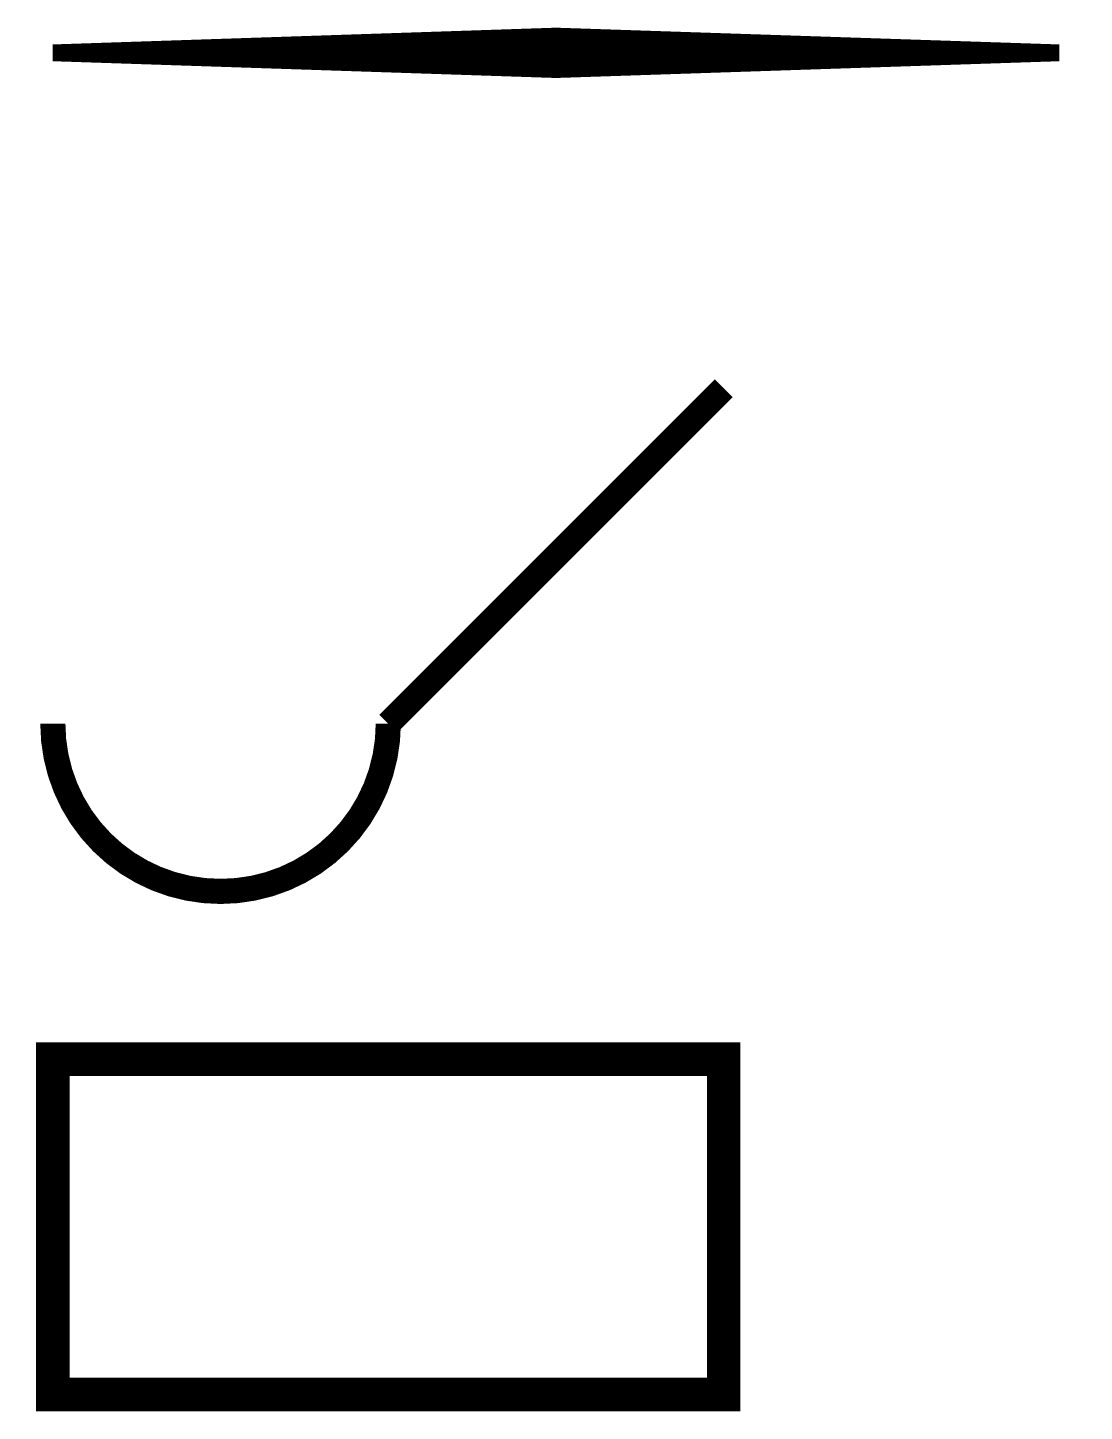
# Model space of a CAD drawing. Header units: metres. Extents: x -1.5 to 61.5, y -1 to 81.5.
import ezdxf

# ---------------------------------------------------------------- set-up
doc = ezdxf.new("R2010")
doc.units = ezdxf.units.M

msp = doc.modelspace()

# ---------------------------------------------------------------- linework, layer by layer
msp.add_lwpolyline([(0, 80, 1, 3, 0), (30, 80, 3, 1, 0), (60, 80, 1, 1, 0)], format="xyseb")
at = {"const_width": 1.5}
msp.add_lwpolyline([(0, 40, 1), (20, 40), (40, 60)], format="xyb", dxfattribs=at)
at = {"const_width": 2}
msp.add_lwpolyline([(0, 0), (40, 0), (40, 20), (0, 20)], close=True, dxfattribs=at)

doc.saveas('drawing.dxf')
